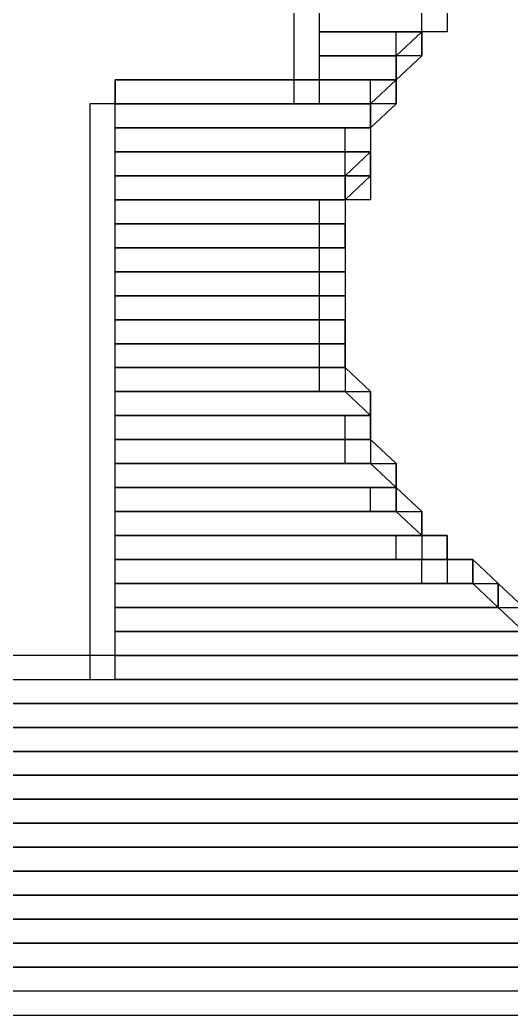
# Model space of a CAD drawing. Extents: x 0 to 841, y 0 to 594.
# Drawn here: x 693.62 to 697.63, y 97.95 to 106.07 of the extents above; entities that cross this region are included whole.
import ezdxf

# ---------------------------------------------------------------- set-up
doc = ezdxf.new("R2010")
doc.units = 0
doc.layers.add('01-LIN-025-A', color=7, linetype='Continuous')

msp = doc.modelspace()

# ---------------------------------------------------------------- linework, layer by layer
at = {"layer": '01-LIN-025-A'}
for points in [[(695.8551, 106.9535), (695.8551, 105.3874), (696.063, 105.3874), (696.063, 106.9535), (695.8551, 106.9535)], [(695.8551, 106.9535), (695.8551, 105.3874), (696.063, 105.3874), (696.063, 106.9535), (695.8551, 106.9535)], [(696.063, 106.1701), (697.1055, 106.1701), (697.1055, 105.9748), (696.063, 105.9748), (696.063, 106.1701)], [(696.063, 106.1701), (697.1055, 106.1701), (697.1055, 105.9748), (696.063, 105.9748), (696.063, 106.1701)], [(696.8969, 106.1701), (697.1055, 106.1701), (697.1055, 105.9748), (696.8969, 105.9748), (696.8969, 106.1701)], [(696.8969, 105.9748), (696.8969, 106.1701), (697.1055, 106.1701), (697.1055, 105.9748), (696.8969, 105.9748)], [(696.8969, 106.1701), (697.1055, 106.1701), (697.1055, 105.9748), (696.8969, 105.9748), (696.8969, 106.1701)], [(696.8969, 105.9748), (696.8969, 106.1701), (697.1055, 106.1701), (697.1055, 105.9748), (696.8969, 105.9748)], [(696.063, 105.9748), (696.8969, 105.9748), (696.8969, 105.7787), (696.063, 105.7787), (696.063, 105.9748)], [(696.063, 105.9748), (696.8969, 105.9748), (696.8969, 105.7787), (696.063, 105.7787), (696.063, 105.9748)], [(696.063, 105.9748), (696.8969, 105.9748), (696.8969, 105.7787), (696.063, 105.7787), (696.063, 105.9748)], [(696.063, 105.9748), (696.8969, 105.9748), (696.8969, 105.7787), (696.063, 105.7787), (696.063, 105.9748)], [(696.6882, 105.7787), (696.8969, 105.9748), (696.8969, 105.7787), (696.6882, 105.5827), (696.6882, 105.7787)], [(696.6882, 105.7787), (696.6882, 105.9748), (696.8969, 105.9748), (696.8969, 105.7787), (696.6882, 105.7787)], [(696.6882, 105.7787), (696.8969, 105.9748), (696.8969, 105.7787), (696.6882, 105.5827), (696.6882, 105.7787)], [(696.6882, 105.7787), (696.6882, 105.9748), (696.8969, 105.9748), (696.8969, 105.7787), (696.6882, 105.7787)], [(696.8969, 105.9748), (696.8969, 105.9748), (696.8969, 105.7787), (696.8969, 105.7787), (696.8969, 105.9748)], [(696.8969, 105.9748), (696.8969, 105.9748), (696.8969, 105.7787), (696.8969, 105.7787), (696.8969, 105.9748)], [(696.063, 105.7787), (696.6882, 105.7787), (696.6882, 105.5827), (696.063, 105.5827), (696.063, 105.7787)], [(696.063, 105.7787), (696.6882, 105.7787), (696.6882, 105.5827), (696.063, 105.5827), (696.063, 105.7787)], [(696.6882, 105.7787), (696.6882, 105.7787), (696.6882, 105.5827), (696.6882, 105.5827), (696.6882, 105.7787)], [(696.6882, 105.7787), (696.6882, 105.7787), (696.6882, 105.5827), (696.6882, 105.5827), (696.6882, 105.7787)], [(696.063, 105.5827), (694.3961, 105.5827), (694.3961, 105.3874), (696.063, 105.3874), (696.063, 105.5827)], [(694.3961, 105.5827), (696.6882, 105.5827), (696.6882, 105.3874), (694.3961, 105.3874), (694.3961, 105.5827)], [(696.063, 105.5827), (694.3961, 105.5827), (694.3961, 105.3874), (696.063, 105.3874), (696.063, 105.5827)], [(694.3961, 105.5827), (696.6882, 105.5827), (696.6882, 105.3874), (694.3961, 105.3874), (694.3961, 105.5827)], [(696.4803, 105.3874), (696.6882, 105.5827), (696.6882, 105.3874), (696.4803, 105.1913), (696.4803, 105.3874)], [(696.4803, 105.3874), (696.4803, 105.5827), (696.6882, 105.5827), (696.6882, 105.3874), (696.4803, 105.3874)], [(696.4803, 105.3874), (696.6882, 105.5827), (696.6882, 105.3874), (696.4803, 105.1913), (696.4803, 105.3874)], [(696.4803, 105.3874), (696.4803, 105.5827), (696.6882, 105.5827), (696.6882, 105.3874), (696.4803, 105.3874)], [(696.6882, 105.5827), (696.6882, 105.5827), (696.6882, 105.3874), (696.6882, 105.3874), (696.6882, 105.5827)], [(696.6882, 105.5827), (696.6882, 105.5827), (696.6882, 105.3874), (696.6882, 105.3874), (696.6882, 105.5827)], [(694.1882, 105.3874), (694.1882, 100.6874), (694.3961, 100.6874), (694.3961, 105.3874), (694.1882, 105.3874)], [(694.1882, 105.3874), (694.1882, 100.6874), (694.3961, 100.6874), (694.3961, 105.3874), (694.1882, 105.3874)], [(694.3961, 105.3874), (696.4803, 105.3874), (696.4803, 105.1913), (694.3961, 105.1913), (694.3961, 105.3874)], [(694.3961, 105.3874), (696.4803, 105.3874), (696.4803, 105.1913), (694.3961, 105.1913), (694.3961, 105.3874)], [(696.4803, 105.3874), (696.4803, 105.3874), (696.4803, 105.1913), (696.4803, 105.1913), (696.4803, 105.3874)], [(696.4803, 105.3874), (696.4803, 105.3874), (696.4803, 105.1913), (696.4803, 105.1913), (696.4803, 105.3874)], [(694.3961, 105.1913), (696.4803, 105.1913), (696.4803, 104.9953), (694.3961, 104.9953), (694.3961, 105.1913)], [(694.3961, 105.1913), (696.4803, 105.1913), (696.4803, 104.9953), (694.3961, 104.9953), (694.3961, 105.1913)], [(696.2717, 104.9953), (696.2717, 105.1913), (696.4803, 105.1913), (696.4803, 104.9953), (696.2717, 104.9953)], [(696.2717, 104.9953), (696.2717, 105.1913), (696.4803, 105.1913), (696.4803, 104.9953), (696.2717, 104.9953)], [(694.3961, 104.9953), (696.4803, 104.9953), (696.4803, 104.7992), (694.3961, 104.7992), (694.3961, 104.9953)], [(694.3961, 104.9953), (696.4803, 104.9953), (696.4803, 104.7992), (694.3961, 104.7992), (694.3961, 104.9953)], [(696.2717, 104.7992), (696.4803, 104.9953), (696.4803, 104.7992), (696.2717, 104.6039), (696.2717, 104.7992)], [(696.2717, 104.7992), (696.2717, 104.9953), (696.4803, 104.9953), (696.4803, 104.7992), (696.2717, 104.7992)], [(696.2717, 104.7992), (696.4803, 104.9953), (696.4803, 104.7992), (696.2717, 104.6039), (696.2717, 104.7992)], [(696.2717, 104.7992), (696.2717, 104.9953), (696.4803, 104.9953), (696.4803, 104.7992), (696.2717, 104.7992)], [(696.4803, 104.9953), (696.4803, 104.9953), (696.4803, 104.7992), (696.4803, 104.7992), (696.4803, 104.9953)], [(696.4803, 104.9953), (696.4803, 104.9953), (696.4803, 104.7992), (696.4803, 104.7992), (696.4803, 104.9953)], [(694.3961, 104.7992), (696.4803, 104.7992), (696.4803, 104.6039), (694.3961, 104.6039), (694.3961, 104.7992)], [(694.3961, 104.7992), (696.2717, 104.7992), (696.2717, 104.6039), (694.3961, 104.6039), (694.3961, 104.7992)], [(694.3961, 104.7992), (696.4803, 104.7992), (696.4803, 104.6039), (694.3961, 104.6039), (694.3961, 104.7992)], [(694.3961, 104.7992), (696.2717, 104.7992), (696.2717, 104.6039), (694.3961, 104.6039), (694.3961, 104.7992)], [(696.2717, 104.7992), (696.2717, 104.7992), (696.2717, 104.6039), (696.2717, 104.6039), (696.2717, 104.7992)], [(696.2717, 104.7992), (696.2717, 104.7992), (696.2717, 104.6039), (696.2717, 104.6039), (696.2717, 104.7992)], [(694.3961, 104.6039), (696.2717, 104.6039), (696.2717, 104.4079), (694.3961, 104.4079), (694.3961, 104.6039)], [(694.3961, 104.6039), (696.2717, 104.6039), (696.2717, 104.4079), (694.3961, 104.4079), (694.3961, 104.6039)], [(696.063, 104.4079), (696.063, 104.6039), (696.2717, 104.6039), (696.2717, 104.4079), (696.063, 104.4079)], [(696.063, 104.4079), (696.063, 104.6039), (696.2717, 104.6039), (696.2717, 104.4079), (696.063, 104.4079)], [(694.3961, 104.4079), (696.2717, 104.4079), (696.2717, 104.2118), (694.3961, 104.2118), (694.3961, 104.4079)], [(694.3961, 104.4079), (696.2717, 104.4079), (696.2717, 104.2118), (694.3961, 104.2118), (694.3961, 104.4079)], [(696.063, 104.2118), (696.063, 104.4079), (696.2717, 104.4079), (696.2717, 104.2118), (696.063, 104.2118)], [(696.063, 104.2118), (696.063, 104.4079), (696.2717, 104.4079), (696.2717, 104.2118), (696.063, 104.2118)], [(696.2717, 104.4079), (696.2717, 104.4079), (696.2717, 104.2118), (696.2717, 104.2118), (696.2717, 104.4079)], [(696.2717, 104.4079), (696.2717, 104.4079), (696.2717, 104.2118), (696.2717, 104.2118), (696.2717, 104.4079)], [(694.3961, 104.2118), (696.2717, 104.2118), (696.2717, 104.0165), (694.3961, 104.0165), (694.3961, 104.2118)], [(694.3961, 104.2118), (696.2717, 104.2118), (696.2717, 104.0165), (694.3961, 104.0165), (694.3961, 104.2118)], [(696.063, 103.4283), (696.063, 104.2118), (696.2717, 104.2118), (696.2717, 103.4283), (696.063, 103.4283)], [(696.063, 103.4283), (696.063, 104.2118), (696.2717, 104.2118), (696.2717, 103.4283), (696.063, 103.4283)], [(694.3961, 104.0165), (696.2717, 104.0165), (696.2717, 103.8205), (694.3961, 103.8205), (694.3961, 104.0165)], [(694.3961, 104.0165), (696.2717, 104.0165), (696.2717, 103.8205), (694.3961, 103.8205), (694.3961, 104.0165)], [(694.3961, 103.8205), (696.2717, 103.8205), (696.2717, 103.6244), (694.3961, 103.6244), (694.3961, 103.8205)], [(694.3961, 103.8205), (696.2717, 103.8205), (696.2717, 103.6244), (694.3961, 103.6244), (694.3961, 103.8205)], [(694.3961, 103.8205), (696.2717, 103.8205), (696.2717, 103.6244), (694.3961, 103.6244), (694.3961, 103.8205)], [(694.3961, 103.8205), (696.2717, 103.8205), (696.2717, 103.6244), (694.3961, 103.6244), (694.3961, 103.8205)], [(694.3961, 103.6244), (696.2717, 103.6244), (696.2717, 103.4283), (694.3961, 103.4283), (694.3961, 103.6244)], [(694.3961, 103.6244), (696.2717, 103.6244), (696.2717, 103.4283), (694.3961, 103.4283), (694.3961, 103.6244)], [(696.2717, 103.6244), (696.2717, 103.6244), (696.2717, 103.4283), (696.2717, 103.4283), (696.2717, 103.6244)], [(696.2717, 103.6244), (696.2717, 103.6244), (696.2717, 103.4283), (696.2717, 103.4283), (696.2717, 103.6244)], [(694.3961, 103.4283), (696.2717, 103.4283), (696.2717, 103.2331), (694.3961, 103.2331), (694.3961, 103.4283)], [(694.3961, 103.4283), (696.2717, 103.4283), (696.2717, 103.2331), (694.3961, 103.2331), (694.3961, 103.4283)], [(696.063, 103.2331), (696.063, 103.4283), (696.2717, 103.4283), (696.2717, 103.2331), (696.063, 103.2331)], [(696.063, 103.2331), (696.063, 103.4283), (696.2717, 103.4283), (696.2717, 103.2331), (696.063, 103.2331)], [(696.2717, 103.4283), (696.2717, 103.4283), (696.2717, 103.2331), (696.2717, 103.2331), (696.2717, 103.4283)], [(696.2717, 103.4283), (696.2717, 103.4283), (696.2717, 103.2331), (696.2717, 103.2331), (696.2717, 103.4283)], [(694.3961, 103.2331), (696.2717, 103.2331), (696.2717, 103.037), (694.3961, 103.037), (694.3961, 103.2331)], [(694.3961, 103.2331), (696.2717, 103.2331), (696.2717, 103.037), (694.3961, 103.037), (694.3961, 103.2331)], [(696.063, 103.037), (696.063, 103.2331), (696.2717, 103.2331), (696.2717, 103.037), (696.063, 103.037)], [(696.063, 103.037), (696.063, 103.2331), (696.2717, 103.2331), (696.2717, 103.037), (696.063, 103.037)], [(696.4803, 103.037), (696.2717, 103.2331), (696.2717, 103.037), (696.4803, 102.8409), (696.4803, 103.037)], [(696.4803, 103.037), (696.2717, 103.2331), (696.2717, 103.037), (696.4803, 102.8409), (696.4803, 103.037)], [(694.3961, 103.037), (696.4803, 103.037), (696.4803, 102.8409), (694.3961, 102.8409), (694.3961, 103.037)], [(694.3961, 103.037), (696.4803, 103.037), (696.4803, 102.8409), (694.3961, 102.8409), (694.3961, 103.037)], [(696.4803, 103.037), (696.4803, 103.037), (696.4803, 102.8409), (696.4803, 102.8409), (696.4803, 103.037)], [(696.4803, 103.037), (696.4803, 103.037), (696.4803, 102.8409), (696.4803, 102.8409), (696.4803, 103.037)], [(694.3961, 102.8409), (696.4803, 102.8409), (696.4803, 102.6457), (694.3961, 102.6457), (694.3961, 102.8409)], [(694.3961, 102.8409), (696.4803, 102.8409), (696.4803, 102.6457), (694.3961, 102.6457), (694.3961, 102.8409)], [(696.2717, 102.6457), (696.2717, 102.8409), (696.4803, 102.8409), (696.4803, 102.6457), (696.2717, 102.6457)], [(696.2717, 102.6457), (696.2717, 102.8409), (696.4803, 102.8409), (696.4803, 102.6457), (696.2717, 102.6457)], [(696.4803, 102.8409), (696.4803, 102.8409), (696.4803, 102.6457), (696.4803, 102.6457), (696.4803, 102.8409)], [(696.4803, 102.8409), (696.4803, 102.8409), (696.4803, 102.6457), (696.4803, 102.6457), (696.4803, 102.8409)], [(694.3961, 102.6457), (696.4803, 102.6457), (696.4803, 102.4496), (694.3961, 102.4496), (694.3961, 102.6457)], [(694.3961, 102.6457), (696.4803, 102.6457), (696.4803, 102.4496), (694.3961, 102.4496), (694.3961, 102.6457)], [(694.3961, 102.6457), (696.4803, 102.6457), (696.4803, 102.4496), (694.3961, 102.4496), (694.3961, 102.6457)], [(694.3961, 102.6457), (696.4803, 102.6457), (696.4803, 102.4496), (694.3961, 102.4496), (694.3961, 102.6457)], [(696.2717, 102.4496), (696.2717, 102.6457), (696.4803, 102.6457), (696.4803, 102.4496), (696.2717, 102.4496)], [(696.2717, 102.4496), (696.2717, 102.6457), (696.4803, 102.6457), (696.4803, 102.4496), (696.2717, 102.4496)], [(696.6882, 102.4496), (696.4803, 102.6457), (696.4803, 102.4496), (696.6882, 102.2535), (696.6882, 102.4496)], [(696.6882, 102.4496), (696.4803, 102.6457), (696.4803, 102.4496), (696.6882, 102.2535), (696.6882, 102.4496)], [(694.3961, 102.4496), (696.6882, 102.4496), (696.6882, 102.2535), (694.3961, 102.2535), (694.3961, 102.4496)], [(694.3961, 102.4496), (696.6882, 102.4496), (696.6882, 102.2535), (694.3961, 102.2535), (694.3961, 102.4496)], [(696.6882, 102.4496), (696.6882, 102.4496), (696.6882, 102.2535), (696.6882, 102.2535), (696.6882, 102.4496)], [(696.6882, 102.4496), (696.6882, 102.4496), (696.6882, 102.2535), (696.6882, 102.2535), (696.6882, 102.4496)], [(694.3961, 102.2535), (696.6882, 102.2535), (696.6882, 102.0583), (694.3961, 102.0583), (694.3961, 102.2535)], [(694.3961, 102.2535), (696.6882, 102.2535), (696.6882, 102.0583), (694.3961, 102.0583), (694.3961, 102.2535)], [(696.4803, 102.0583), (696.4803, 102.2535), (696.6882, 102.2535), (696.6882, 102.0583), (696.4803, 102.0583)], [(696.4803, 102.0583), (696.4803, 102.2535), (696.6882, 102.2535), (696.6882, 102.0583), (696.4803, 102.0583)], [(696.8969, 102.0583), (696.6882, 102.2535), (696.6882, 102.0583), (696.8969, 101.8622), (696.8969, 102.0583)], [(696.6882, 102.2535), (696.6882, 102.2535), (696.6882, 102.0583), (696.6882, 102.0583), (696.6882, 102.2535)], [(696.8969, 102.0583), (696.6882, 102.2535), (696.6882, 102.0583), (696.8969, 101.8622), (696.8969, 102.0583)], [(696.6882, 102.2535), (696.6882, 102.2535), (696.6882, 102.0583), (696.6882, 102.0583), (696.6882, 102.2535)], [(694.3961, 102.0583), (696.8969, 102.0583), (696.8969, 101.8622), (694.3961, 101.8622), (694.3961, 102.0583)], [(694.3961, 102.0583), (696.8969, 102.0583), (696.8969, 101.8622), (694.3961, 101.8622), (694.3961, 102.0583)], [(696.8969, 102.0583), (696.8969, 102.0583), (696.8969, 101.8622), (696.8969, 101.8622), (696.8969, 102.0583)], [(696.8969, 102.0583), (696.8969, 102.0583), (696.8969, 101.8622), (696.8969, 101.8622), (696.8969, 102.0583)], [(694.3961, 101.8622), (697.1055, 101.8622), (697.1055, 101.6661), (694.3961, 101.6661), (694.3961, 101.8622)], [(694.3961, 101.8622), (697.1055, 101.8622), (697.1055, 101.6661), (694.3961, 101.6661), (694.3961, 101.8622)], [(696.6882, 101.6661), (696.6882, 101.8622), (696.8969, 101.8622), (696.8969, 101.6661), (696.6882, 101.6661)], [(696.6882, 101.6661), (696.6882, 101.8622), (696.8969, 101.8622), (696.8969, 101.6661), (696.6882, 101.6661)], [(697.1055, 101.8622), (696.8969, 101.8622), (696.8969, 101.6661), (697.1055, 101.6661), (697.1055, 101.8622)], [(697.1055, 101.8622), (696.8969, 101.8622), (696.8969, 101.6661), (697.1055, 101.6661), (697.1055, 101.8622)], [(694.3961, 101.6661), (697.1055, 101.6661), (697.1055, 101.4701), (694.3961, 101.4701), (694.3961, 101.6661)], [(694.3961, 101.6661), (697.3134, 101.6661), (697.3134, 101.4701), (694.3961, 101.4701), (694.3961, 101.6661)], [(694.3961, 101.6661), (697.1055, 101.6661), (697.1055, 101.4701), (694.3961, 101.4701), (694.3961, 101.6661)], [(694.3961, 101.6661), (697.3134, 101.6661), (697.3134, 101.4701), (694.3961, 101.4701), (694.3961, 101.6661)], [(696.8969, 101.4701), (696.8969, 101.6661), (697.1055, 101.6661), (697.1055, 101.4701), (696.8969, 101.4701)], [(696.8969, 101.4701), (696.8969, 101.6661), (697.1055, 101.6661), (697.1055, 101.4701), (696.8969, 101.4701)], [(697.3134, 101.6661), (697.1055, 101.6661), (697.1055, 101.4701), (697.3134, 101.4701), (697.3134, 101.6661)], [(697.3134, 101.6661), (697.1055, 101.6661), (697.1055, 101.4701), (697.3134, 101.4701), (697.3134, 101.6661)], [(697.522, 101.4701), (697.3134, 101.6661), (697.3134, 101.4701), (697.522, 101.2748), (697.522, 101.4701)], [(697.3134, 101.6661), (697.3134, 101.6661), (697.3134, 101.4701), (697.3134, 101.4701), (697.3134, 101.6661)], [(697.522, 101.4701), (697.3134, 101.6661), (697.3134, 101.4701), (697.522, 101.2748), (697.522, 101.4701)], [(697.3134, 101.6661), (697.3134, 101.6661), (697.3134, 101.4701), (697.3134, 101.4701), (697.3134, 101.6661)], [(694.3961, 101.4701), (697.522, 101.4701), (697.522, 101.2748), (694.3961, 101.2748), (694.3961, 101.4701)], [(694.3961, 101.4701), (697.522, 101.4701), (697.522, 101.2748), (694.3961, 101.2748), (694.3961, 101.4701)], [(697.7307, 101.2748), (697.522, 101.4701), (697.522, 101.2748), (697.7307, 101.0787), (697.7307, 101.2748)], [(697.522, 101.4701), (697.522, 101.4701), (697.522, 101.2748), (697.522, 101.2748), (697.522, 101.4701)], [(697.7307, 101.2748), (697.522, 101.4701), (697.522, 101.2748), (697.7307, 101.0787), (697.7307, 101.2748)], [(697.522, 101.4701), (697.522, 101.4701), (697.522, 101.2748), (697.522, 101.2748), (697.522, 101.4701)], [(694.3961, 101.2748), (697.7307, 101.2748), (697.7307, 101.0787), (694.3961, 101.0787), (694.3961, 101.2748)], [(694.3961, 101.2748), (697.7307, 101.2748), (697.7307, 101.0787), (694.3961, 101.0787), (694.3961, 101.2748)], [(694.3961, 101.0787), (698.1472, 101.0787), (698.1472, 100.8827), (694.3961, 100.8827), (694.3961, 101.0787)], [(694.3961, 101.0787), (698.1472, 101.0787), (698.1472, 100.8827), (694.3961, 100.8827), (694.3961, 101.0787)], [(694.3961, 100.8827), (692.7291, 100.8827), (692.7291, 100.6874), (694.3961, 100.6874), (694.3961, 100.8827)], [(694.3961, 100.8827), (692.7291, 100.8827), (692.7291, 100.6874), (694.3961, 100.6874), (694.3961, 100.8827)], [(694.3961, 100.8827), (698.7724, 100.8827), (698.7724, 100.6874), (694.3961, 100.6874), (694.3961, 100.8827)], [(694.3961, 100.8827), (698.7724, 100.8827), (698.7724, 100.6874), (694.3961, 100.6874), (694.3961, 100.8827)], [(678.3504, 100.6874), (718.8394, 100.6874)], [(718.8394, 100.4913), (678.3504, 100.4913), (678.3504, 100.6874)], [(678.3504, 100.6874), (718.8394, 100.6874)], [(718.8394, 100.4913), (678.3504, 100.4913), (678.3504, 100.6874)], [(670.2236, 100.4913), (718.8394, 100.4913)], [(718.8394, 100.2953), (670.2236, 100.2953), (670.2236, 100.4913)], [(670.2236, 100.4913), (718.8394, 100.4913)], [(718.8394, 100.2953), (670.2236, 100.2953), (670.2236, 100.4913)], [(670.4323, 100.4913), (718.8394, 100.4913)], [(718.8394, 100.2953), (670.4323, 100.2953), (670.4323, 100.4913)], [(670.4323, 100.4913), (718.8394, 100.4913)], [(718.8394, 100.2953), (670.4323, 100.2953), (670.4323, 100.4913)], [(669.8071, 100.2953), (718.8394, 100.2953)], [(718.8394, 100.0992), (669.8071, 100.0992), (669.8071, 100.2953)], [(669.8071, 100.2953), (718.8394, 100.2953)], [(718.8394, 100.0992), (669.8071, 100.0992), (669.8071, 100.2953)], [(669.5984, 100.0992), (718.8394, 100.0992)], [(718.8394, 99.9039), (669.5984, 99.9039), (669.5984, 100.0992)], [(669.5984, 100.0992), (718.8394, 100.0992)], [(718.8394, 99.9039), (669.5984, 99.9039), (669.5984, 100.0992)], [(669.1819, 99.9039), (718.8394, 99.9039)], [(718.8394, 99.7079), (669.1819, 99.7079), (669.1819, 99.9039)], [(669.1819, 99.9039), (718.8394, 99.9039)], [(718.8394, 99.7079), (669.1819, 99.7079), (669.1819, 99.9039)], [(668.7646, 99.7079), (718.8394, 99.7079)], [(718.8394, 99.5118), (668.7646, 99.5118), (668.7646, 99.7079)], [(668.7646, 99.7079), (718.8394, 99.7079)], [(718.8394, 99.5118), (668.7646, 99.5118), (668.7646, 99.7079)], [(659.3874, 99.5118), (718.8394, 99.5118)], [(718.8394, 99.3165), (659.3874, 99.3165), (659.3874, 99.5118)], [(659.3874, 99.5118), (718.8394, 99.5118)], [(718.8394, 99.3165), (659.3874, 99.3165), (659.3874, 99.5118)], [(667.9315, 99.5118), (718.8394, 99.5118)], [(718.8394, 99.3165), (667.9315, 99.3165), (667.9315, 99.5118)], [(667.9315, 99.5118), (718.8394, 99.5118)], [(718.8394, 99.3165), (667.9315, 99.3165), (667.9315, 99.5118)], [(659.3874, 99.3165), (718.8394, 99.3165)], [(718.8394, 99.1205), (659.3874, 99.1205), (659.3874, 99.3165)], [(659.3874, 99.3165), (718.8394, 99.3165)], [(718.8394, 99.1205), (659.3874, 99.1205), (659.3874, 99.3165)], [(659.3874, 99.1205), (718.8394, 99.1205)], [(718.8394, 98.9244), (659.3874, 98.9244), (659.3874, 99.1205)], [(659.3874, 99.1205), (718.8394, 99.1205)], [(718.8394, 98.9244), (659.3874, 98.9244), (659.3874, 99.1205)], [(659.3874, 98.9244), (718.8394, 98.9244)], [(718.8394, 98.7283), (659.3874, 98.7283), (659.3874, 98.9244)], [(659.3874, 98.9244), (718.8394, 98.9244)], [(718.8394, 98.7283), (659.3874, 98.7283), (659.3874, 98.9244)], [(659.3874, 98.7283), (718.8394, 98.7283)], [(718.8394, 98.5331), (659.3874, 98.5331), (659.3874, 98.7283)], [(659.3874, 98.7283), (718.8394, 98.7283)], [(718.8394, 98.5331), (659.3874, 98.5331), (659.3874, 98.7283)], [(659.3874, 98.5331), (718.8394, 98.5331)], [(718.8394, 98.337), (659.3874, 98.337), (659.3874, 98.5331)], [(659.3874, 98.5331), (718.8394, 98.5331)], [(718.8394, 98.337), (659.3874, 98.337), (659.3874, 98.5331)], [(659.3874, 98.337), (718.8394, 98.337)], [(718.8394, 98.1409), (659.3874, 98.1409), (659.3874, 98.337)], [(659.3874, 98.337), (718.8394, 98.337)], [(718.8394, 98.1409), (659.3874, 98.1409), (659.3874, 98.337)], [(659.3874, 98.337), (718.8394, 98.337)], [(718.8394, 98.1409), (659.3874, 98.1409), (659.3874, 98.337)], [(659.3874, 98.337), (718.8394, 98.337)], [(718.8394, 98.1409), (659.3874, 98.1409), (659.3874, 98.337)], [(718.8394, 98.1409), (659.3874, 98.1409), (659.3874, 97.9457), (718.8394, 97.9457)], [(718.8394, 98.1409), (659.3874, 98.1409), (659.3874, 97.9457), (718.8394, 97.9457)]]:
    msp.add_lwpolyline(points, dxfattribs=at)

doc.saveas('drawing.dxf')
